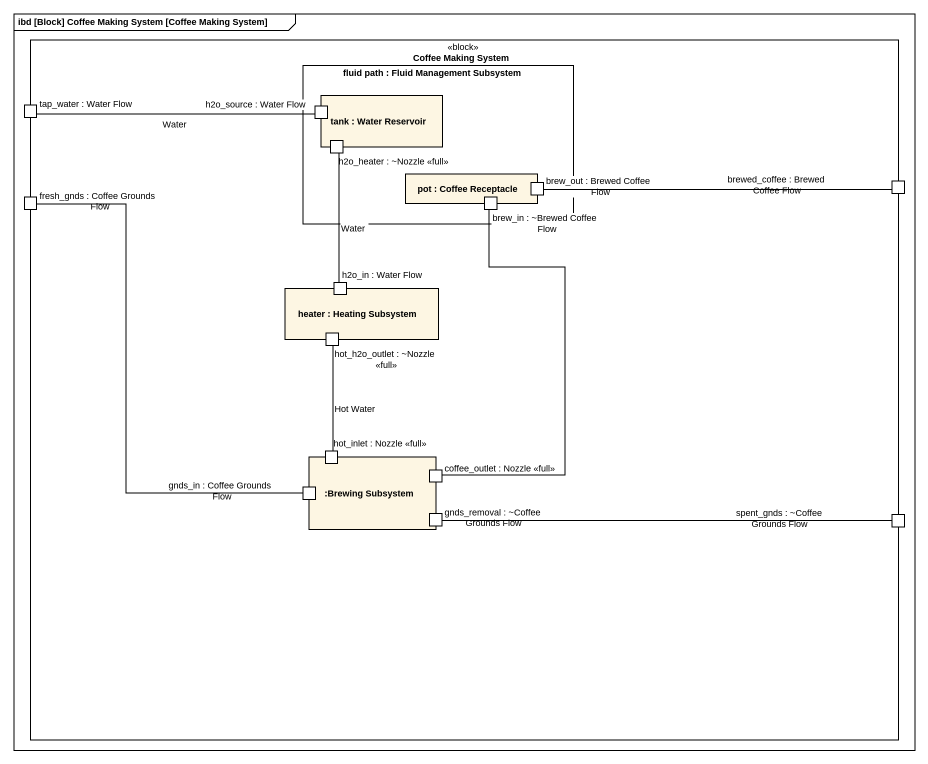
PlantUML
@startuml
mainframe ibd [Block] Coffee Making System [Coffee Making System]
rectangle "Coffee Making System" as Coffee_Making_System <<block>> {
  rectangle "fluid path : Fluid Management Subsystem" as fluid_path {
    rectangle "tank : Water Reservoir" as tank {
      port "h2o_source : Water Flow" as h2o_source_Water_Flow
      port "h2o_heater : ~Nozzle <<full>>" as h2o_heater_Nozzle_full
    }
    rectangle "pot : Coffee Receptacle" as pot {
      port "brew_in : ~Brewed Coffee Flow" as brew_in_Brewed_Coffee_Flow
      port "brew_out : Brewed Coffee Flow" as brew_out_Brewed_Coffee_Flow
    }
  }
  port "tap_water : Water Flow" as tap_water_Water_Flow
  port "fresh_gnds : Coffee Grounds Flow" as fresh_gnds_Coffee_Grounds
  port "brewed_coffee : Brewed Coffee Flow" as brewed_coffee_Brewed_Coffee
  rectangle "heater : Heating Subsystem" as heater {
    port "h2o_in : Water Flow" as h2o_in_Water_Flow
    port "hot_h2o_outlet : ~Nozzle <<full>>" as hot_h2o_outlet_Nozzle_full
  }
  rectangle ":Brewing Subsystem" as Brewing_Subsystem {
    port "hot_inlet : Nozzle <<full>>" as hot_inlet_Nozzle_full
    port "coffee_outlet : Nozzle <<full>>" as coffee_outlet_Nozzle_full
    port "gnds_in : Coffee Grounds Flow" as gnds_in_Coffee_Grounds_Flow
    port "gnds_removal : ~Coffee Grounds Flow" as gnds_removal_Coffee_Grounds
  }
  port "spent_gnds : ~Coffee Grounds Flow" as spent_gnds_Coffee_Grounds
}
tap_water_Water_Flow -right- h2o_source_Water_Flow : Water
h2o_heater_Nozzle_full -- h2o_in_Water_Flow : Water
fresh_gnds_Coffee_Grounds -- gnds_in_Coffee_Grounds_Flow
brew_out_Brewed_Coffee_Flow -right- brewed_coffee_Brewed_Coffee
hot_h2o_outlet_Nozzle_full -- hot_inlet_Nozzle_full : Hot Water
coffee_outlet_Nozzle_full -up- brew_in_Brewed_Coffee_Flow
gnds_removal_Coffee_Grounds -right- spent_gnds_Coffee_Grounds
@enduml
